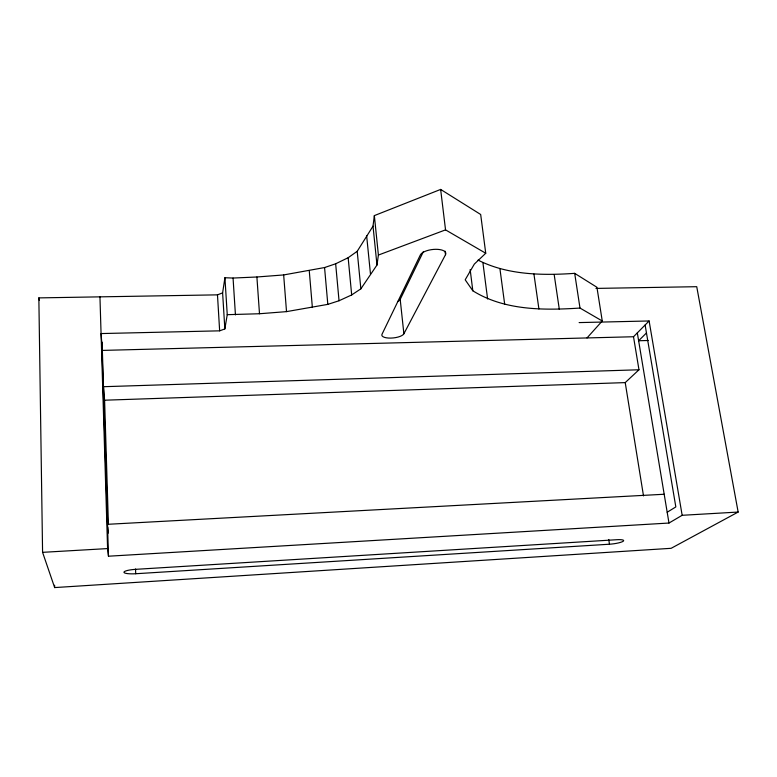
<?xml version="1.0" encoding="UTF-8"?>
<svg xmlns="http://www.w3.org/2000/svg" width="777" height="777" viewBox="0 0 777 777"><rect width="100%" height="100%" fill="white"/><g stroke="black" fill="none" stroke-linecap="round" stroke-linejoin="round"><path stroke-width="1.17" d="M107.682 524.621L102.36 350.408L101.068 333.566L219.648 330.837L224.844 328.933L227.243 314.675L259.499 313.743L286.519 311.626L327.816 304.37L339.034 300.748L351.68 294.939L360.858 288.84L376.981 265.025L373.018 226.156L374.349 215.608L440.646 189.423L480.672 214.481L485.742 253.253L474.349 264.073L465.19 279.798L472.824 290.792C504.419 310.567 543.939 310.421 579.992 308.051L602.253 320.988L587.023 337.937M376.981 265.025L378.399 255.06L374.349 215.608M224.844 328.933L222.61 292.871L224.922 277.739L233.061 278.049L256.896 276.991L283.663 274.941L324.563 267.55L335.654 263.791L348.154 257.721L357.206 251.301L373.018 226.156M397.707 301.544A11.092 4.196 -6 0 0 400.194 299.368L423.407 251.573M445.503 254.701A12.966 5.284 -6.9 0 0 435.712 249.31A12.966 5.284 -6.9 0 0 420.328 254.973L381.993 334.304A11.189 3.943 -6 0 0 390.889 338.092A11.189 3.943 -6 0 0 403.885 333.78L445.503 254.701L445.085 251.156M102.214 347.795L102.36 350.408L633.508 336.742L649.116 320.969L682.157 515.297L668.987 523.038L108.479 556.206L107.585 548.581L99.951 296.853M646.464 332.974L638.626 340.744L648.203 340.491M638.976 369.774L103.506 386.703L104.594 400.204L625.223 382.605L638.976 369.774L633.508 336.742M668.987 523.038L667.181 512.237L675.835 506.925L645.124 325.009M595.969 288.413L696.736 286.694L738.15 512.053L671.134 548.309L54.652 587.577L42.58 552.34L38.85 297.892L217.473 294.852L222.61 292.871M378.399 255.06L445.542 229.875L485.742 253.253M135.703 573.737L609.469 544.221A10.674 1.894 -7.5 0 0 623.037 541.355A10.674 1.894 -7.5 0 0 616.744 539.714L135.635 569.337A11.723 2.195 -3.6 0 0 123.951 572.26A11.723 2.195 -3.6 0 0 135.703 573.737L135.528 568.978M42.58 552.34L107.585 548.581M682.157 515.297L738.15 512.053M478.04 260.091C507.449 275.058 542.327 275.602 574.689 273.349L596.921 287.267L602.253 320.988M101.933 344.24L101.748 341.88L107.508 524.31L664.199 494.25M579.127 322.591L649.116 320.969M38.85 297.892L39.287 300.204M637.325 332.896L667.181 512.237M625.223 382.605L643.502 495.901M574.689 273.349L579.992 308.051M608.75 539.481L609.469 544.221M554.176 274.534L559.304 309.314M533.935 274.048L538.917 309.003M499.932 268.774L504.681 304.273M482.954 263.034L487.606 298.99M470.153 269.551L472.824 290.792M440.646 189.423L445.542 229.875M400.194 299.368L403.885 333.78M107.75 527.039L108.391 533.032M366.618 235.518L370.464 273.892M357.206 251.301L360.858 288.84M348.154 257.721L351.68 294.939M335.654 263.791L339.034 300.748M324.563 267.55L327.816 304.37M309.265 270.794L312.373 307.537M283.663 274.941L286.519 311.626M256.896 276.991L259.499 313.743M233.061 278.049L235.441 314.908M224.922 277.739L227.243 314.675M217.473 294.852L219.648 330.837M104.594 400.204L108.411 524.562M107.508 524.31L108.479 556.206M54.613 585.236L54.652 587.577"/></g></svg>
